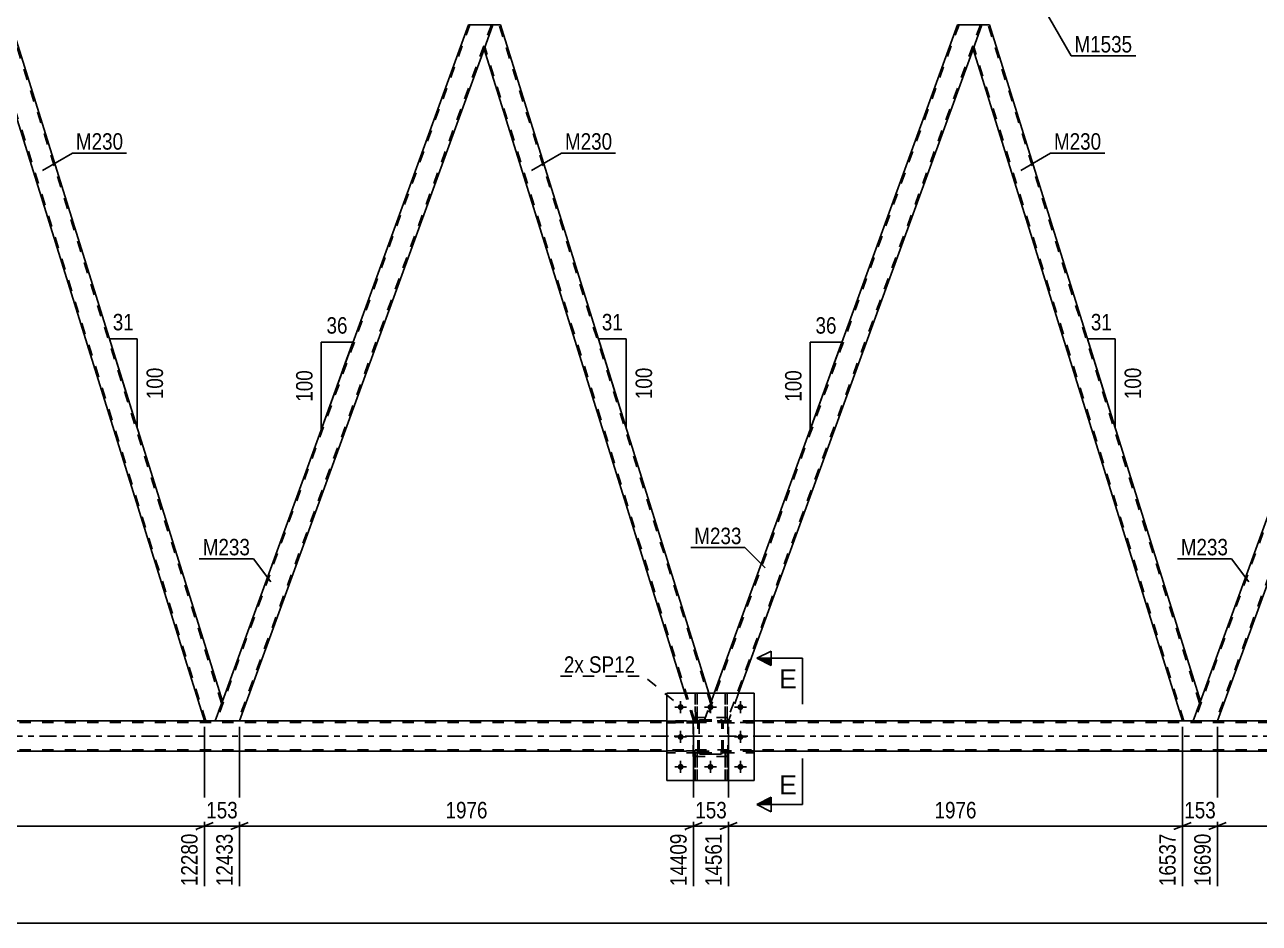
# Model space of a CAD drawing. Header units: millimetres. Extents: x 0 to 841, y 0 to 594.
# Drawn here: x 474.1 to 689, y 281.4 to 437.8 of the extents above; entities that cross this region are included whole.
import ezdxf

# ---------------------------------------------------------------- set-up
doc = ezdxf.new("R2010")
doc.units = ezdxf.units.MM
doc.linetypes.add('DXK_LINE_DOT2', pattern=[3.9198, 1.9599, -1.9599])
doc.linetypes.add('DXK_LINE_DOT3', pattern=[5.9187, 2.979, -0.9799, 0.9799, -0.9799])
doc.styles.add('Arial', font='ARIAL.TTF', dxfattribs={"height": 0.2})
doc.styles.add('Arial Narrow', font='ARIALN.TTF', dxfattribs={"height": 0.2})

# ---------------------------------------------------------------- blocks, each defined once
blk = doc.blocks.new('Part-247343161-27368 - 2635')
at = {"color": 2, "linetype": 'Continuous'}
for p, q in [((640.74, 437.81), (639.19, 433.56)), ((642.06, 437.81), (640.74, 437.81)), ((678.76, 320.06), (642.06, 437.81)), ((639.19, 433.56), (675.65, 316.59)), ((677.5, 316.59), (678.49, 319.31)), ((678.68, 319.84), (678.49, 319.31)), ((678.76, 320.06), (678.68, 319.84))]:
    blk.add_line(p, q, dxfattribs=at)
at = {"color": 7, "linetype": 'DXK_LINE_DOT2'}
for p, q in [((678.62, 319.68), (641.81, 437.81)), ((675.9, 316.59), (639.33, 433.93)), ((678.59, 319.6), (678.49, 319.31)), ((678.68, 319.84), (678.62, 319.68)), ((677.5, 316.59), (675.65, 316.59))]:
    blk.add_line(p, q, dxfattribs=at)
blk = doc.blocks.new('Bolt-247343161-27484 - 2635')
at = {"color": 1, "linetype": 'Continuous'}
for p, q in [((587.24, 319.01), (587.93, 319.01)), ((588.28, 320.05), (588.28, 319.36)), ((588.28, 317.97), (588.28, 318.66)), ((589.32, 319.01), (588.63, 319.01)), ((592.44, 319.01), (593.13, 319.01)), ((593.48, 320.05), (593.48, 319.36)), ((593.48, 317.97), (593.48, 318.66)), ((594.52, 319.01), (593.83, 319.01)), ((597.64, 319.01), (598.33, 319.01)), ((598.68, 320.05), (598.68, 319.36)), ((598.68, 317.97), (598.68, 318.66)), ((599.72, 319.01), (599.03, 319.01)), ((588.28, 314.85), (588.28, 314.16)), ((598.68, 314.85), (598.68, 314.16)), ((587.24, 313.81), (587.93, 313.81)), ((588.28, 312.77), (588.28, 313.46)), ((589.32, 313.81), (588.63, 313.81)), ((597.64, 313.81), (598.33, 313.81)), ((598.68, 312.77), (598.68, 313.46)), ((599.72, 313.81), (599.03, 313.81)), ((588.28, 309.65), (588.28, 308.96)), ((593.48, 309.65), (593.48, 308.96)), ((598.68, 309.65), (598.68, 308.96)), ((587.24, 308.61), (587.93, 308.61)), ((588.28, 307.57), (588.28, 308.26)), ((589.32, 308.61), (588.63, 308.61)), ((592.44, 308.61), (593.13, 308.61)), ((593.48, 307.57), (593.48, 308.26)), ((594.52, 308.61), (593.83, 308.61)), ((597.64, 308.61), (598.33, 308.61)), ((598.68, 307.57), (598.68, 308.26)), ((599.72, 308.61), (599.03, 308.61))]:
    blk.add_line(p, q, dxfattribs=at)
blk = doc.blocks.new('Part-247343161-27472 - 2635')
at = {"color": 7, "linetype": 'DXK_LINE_DOT2'}
for p, q in [((733.87, 316.35), (62.33, 316.35)), ((601.08, 316.59), (585.88, 316.59)), ((733.87, 311.55), (62.33, 311.55)), ((601.08, 311.31), (585.88, 311.31))]:
    blk.add_line(p, q, dxfattribs=at)
at = {"color": 2, "linetype": 'Continuous'}
for p, q in [((585.88, 316.59), (345.67, 316.59)), ((733.87, 316.59), (601.08, 316.59)), ((585.88, 311.31), (345.67, 311.31)), ((733.87, 311.31), (601.08, 311.31))]:
    blk.add_line(p, q, dxfattribs=at)
at = {"color": 7, "linetype": 'DXK_LINE_DOT3'}
blk.add_line((62.33, 313.95), (733.87, 313.95), dxfattribs=at)
blk = doc.blocks.new('Part-247343161-27359 - 2635')
at = {"color": 7, "linetype": 'DXK_LINE_DOT2'}
for p, q in [((551.6, 437.81), (507.48, 316.59)), ((555.35, 437.81), (511.23, 316.59)), ((555.61, 437.81), (554.06, 433.56)), ((508.49, 320.06), (507.23, 316.59)), ((511.49, 316.59), (507.23, 316.59))]:
    blk.add_line(p, q, dxfattribs=at)
at = {"color": 2, "linetype": 'Continuous'}
for p, q in [((551.35, 437.81), (508.49, 320.06)), ((551.35, 437.81), (555.61, 437.81)), ((554.06, 433.56), (511.49, 316.59))]:
    blk.add_line(p, q, dxfattribs=at)
blk = doc.blocks.new('Part-247343161-27360 - 2635')
at = {"color": 7, "linetype": 'DXK_LINE_DOT2'}
for p, q in [((636.74, 437.81), (592.62, 316.59)), ((640.48, 437.81), (596.36, 316.59)), ((640.74, 437.81), (639.19, 433.56)), ((594.12, 321.41), (592.36, 316.59)), ((598.37, 321.41), (596.62, 316.59)), ((596.62, 316.59), (592.36, 316.59))]:
    blk.add_line(p, q, dxfattribs=at)
at = {"color": 2, "linetype": 'Continuous'}
for p, q in [((636.48, 437.81), (594.12, 321.41)), ((636.48, 437.81), (640.74, 437.81)), ((639.19, 433.56), (598.37, 321.41))]:
    blk.add_line(p, q, dxfattribs=at)
blk = doc.blocks.new('Part-247343161-27418 - 2635')
at = {"color": 7, "linetype": 'DXK_LINE_DOT2'}
for p, q in [((596.48, 317.21), (590.48, 317.21)), ((590.48, 310.41), (590.48, 317.21)), ((596.48, 310.41), (596.48, 317.21)), ((596.48, 310.41), (590.48, 310.41))]:
    blk.add_line(p, q, dxfattribs=at)
blk = doc.blocks.new('Part-247343161-27361 - 2635')
at = {"color": 7, "linetype": 'DXK_LINE_DOT2'}
for p, q in [((721.87, 437.81), (677.75, 316.59)), ((725.62, 437.81), (681.5, 316.59)), ((678.76, 320.06), (677.5, 316.59)), ((681.75, 316.59), (677.5, 316.59))]:
    blk.add_line(p, q, dxfattribs=at)
at = {"color": 2, "linetype": 'Continuous'}
for p, q in [((721.62, 437.81), (678.76, 320.06)), ((725.87, 437.81), (681.75, 316.59)), ((721.62, 437.81), (725.87, 437.81))]:
    blk.add_line(p, q, dxfattribs=at)
blk = doc.blocks.new('Part-247343161-27422 - 2635')
at = {"color": 7, "linetype": 'DXK_LINE_DOT2'}
for p, q in [((596.03, 311.05), (596.03, 311.05)), ((596.03, 311.05), (596.03, 310.45)), ((596.03, 306.21), (596.03, 311.05)), ((596.35, 311.05), (596.03, 311.05)), ((596.03, 310.45), (596.03, 306.21)), ((596.03, 310.45), (596.35, 310.45)), ((596.35, 310.45), (596.35, 311.05)), ((596.35, 306.21), (596.35, 311.05)), ((596.35, 306.21), (596.35, 310.45)), ((596.03, 306.21), (596.35, 306.21))]:
    blk.add_line(p, q, dxfattribs=at)
blk = doc.blocks.new('Part-247343161-27366 - 2635')
at = {"color": 2, "linetype": 'Continuous'}
for p, q in [((470.47, 437.81), (468.92, 433.56)), ((471.79, 437.81), (470.47, 437.81)), ((508.49, 320.06), (471.79, 437.81)), ((468.92, 433.56), (505.38, 316.59)), ((508.22, 319.31), (507.23, 316.59)), ((508.49, 320.06), (508.22, 319.31))]:
    blk.add_line(p, q, dxfattribs=at)
at = {"color": 7, "linetype": 'DXK_LINE_DOT2'}
for p, q in [((508.36, 319.68), (471.54, 437.81)), ((505.63, 316.59), (469.06, 433.93)), ((508.47, 320), (508.22, 319.31)), ((507.23, 316.59), (505.38, 316.59))]:
    blk.add_line(p, q, dxfattribs=at)
blk = doc.blocks.new('Part-247343161-27367 - 2635')
at = {"color": 2, "linetype": 'Continuous'}
for p, q in [((555.61, 437.81), (554.06, 433.56)), ((556.92, 437.81), (555.61, 437.81)), ((593.2, 321.41), (556.92, 437.81)), ((589.01, 321.41), (554.06, 433.56))]:
    blk.add_line(p, q, dxfattribs=at)
at = {"color": 7, "linetype": 'DXK_LINE_DOT2'}
for p, q in [((593.49, 319.68), (556.67, 437.81)), ((590.77, 316.59), (554.19, 433.93)), ((590.52, 316.59), (589.01, 321.41)), ((593.63, 320.06), (593.2, 321.41)), ((592.36, 316.59), (593.63, 320.06)), ((590.52, 316.59), (592.36, 316.59))]:
    blk.add_line(p, q, dxfattribs=at)
blk = doc.blocks.new('Part-247343161-27417 - 2635')
at = {"color": 7, "linetype": 'DXK_LINE_DOT2'}
for p, q in [((591.28, 316.33), (591.32, 316.51)), ((591.32, 316.51), (591.28, 316.33)), ((591.28, 311.29), (591.28, 316.33)), ((591.28, 316.33), (591.28, 316.33)), ((591.28, 311.29), (591.28, 316.33)), ((591.52, 316.33), (591.54, 316.42)), ((591.54, 316.42), (591.52, 316.33)), ((591.52, 311.29), (591.52, 316.33)), ((591.52, 316.33), (591.52, 316.33)), ((591.52, 316.33), (591.52, 311.29)), ((591.54, 316.42), (591.59, 316.5)), ((591.59, 316.5), (591.54, 316.42)), ((591.58, 316.77), (591.76, 316.81)), ((591.76, 316.81), (591.58, 316.77)), ((591.59, 316.5), (591.67, 316.55)), ((591.67, 316.55), (591.59, 316.5)), ((591.67, 316.55), (591.76, 316.57)), ((591.76, 316.57), (591.67, 316.55)), ((591.76, 316.81), (595.2, 316.81)), ((591.76, 316.81), (591.76, 316.81)), ((591.76, 316.81), (595.2, 316.81)), ((591.76, 316.57), (595.2, 316.57)), ((591.76, 316.57), (591.76, 316.57)), ((591.76, 316.57), (595.2, 316.57)), ((595.2, 316.81), (595.2, 316.81)), ((595.2, 316.81), (595.38, 316.77)), ((595.38, 316.77), (595.2, 316.81)), ((595.2, 316.57), (595.2, 316.57)), ((595.2, 316.57), (595.29, 316.55)), ((595.29, 316.55), (595.37, 316.5)), ((595.37, 316.5), (595.42, 316.42)), ((595.42, 316.42), (595.37, 316.5)), ((595.42, 316.42), (595.44, 316.33)), ((595.44, 316.33), (595.42, 316.42)), ((595.44, 311.29), (595.44, 316.33)), ((595.44, 316.33), (595.44, 316.33)), ((595.44, 311.29), (595.44, 316.33)), ((595.64, 316.51), (595.68, 316.33)), ((595.68, 316.33), (595.64, 316.51)), ((595.68, 311.29), (595.68, 316.33)), ((595.68, 316.33), (595.68, 316.33)), ((595.68, 311.29), (595.68, 316.33)), ((591.28, 311.29), (591.28, 311.29)), ((591.32, 311.11), (591.28, 311.29)), ((591.28, 311.29), (591.32, 311.11)), ((591.52, 311.29), (591.52, 311.29)), ((591.54, 311.2), (591.52, 311.29)), ((591.52, 311.29), (591.54, 311.2)), ((591.59, 311.12), (591.54, 311.2)), ((591.54, 311.2), (591.59, 311.12)), ((591.76, 310.81), (591.58, 310.85)), ((591.58, 310.85), (591.76, 310.81)), ((591.67, 311.07), (591.59, 311.12)), ((591.76, 311.05), (591.67, 311.07)), ((591.76, 311.05), (595.2, 311.05)), ((591.76, 311.05), (591.76, 311.05)), ((591.76, 311.05), (595.2, 311.05)), ((591.76, 310.81), (595.2, 310.81)), ((591.76, 310.81), (591.76, 310.81)), ((595.2, 310.81), (591.76, 310.81)), ((595.29, 311.07), (595.2, 311.05)), ((595.2, 311.05), (595.29, 311.07)), ((595.2, 311.05), (595.2, 311.05)), ((595.38, 310.85), (595.2, 310.81)), ((595.2, 310.81), (595.38, 310.85)), ((595.2, 310.81), (595.2, 310.81)), ((595.37, 311.12), (595.29, 311.07)), ((595.29, 311.07), (595.37, 311.12)), ((595.42, 311.2), (595.37, 311.12)), ((595.37, 311.12), (595.42, 311.2)), ((595.44, 311.29), (595.42, 311.2)), ((595.42, 311.2), (595.44, 311.29)), ((595.44, 311.29), (595.44, 311.29)), ((595.68, 311.29), (595.64, 311.11)), ((595.64, 311.11), (595.68, 311.29)), ((595.68, 311.29), (595.68, 311.29))]:
    blk.add_line(p, q, dxfattribs=at)
at = {"color": 7, "linetype": 'DXK_LINE_DOT3'}
blk.add_line((593.48, 313.81), (593.48, 313.81), dxfattribs=at)
at = {"color": 7, "linetype": 'DXK_LINE_DOT2'}
for centre, start, end in [((591.76, 316.33), 112.5, 157.5), ((591.76, 316.33), 112.5, 157.5), ((595.2, 316.33), 22.5, 67.5), ((595.2, 316.33), 22.5, 67.5), ((591.76, 311.29), 202.5, 247.5), ((591.76, 311.29), 202.5, 247.5), ((595.2, 311.29), 292.5, 337.5), ((595.2, 311.29), 292.5, 337.5)]:
    blk.add_arc(centre, 0.48, start, end, dxfattribs=at)
blk = doc.blocks.new('Part-247343161-27419 - 2635')
at = {"color": 7, "linetype": 'DXK_LINE_DOT2'}
for p, q in [((596.48, 317.21), (590.48, 317.21)), ((590.48, 310.41), (590.48, 317.21)), ((596.48, 310.41), (596.48, 317.21)), ((596.48, 310.41), (590.48, 310.41))]:
    blk.add_line(p, q, dxfattribs=at)
blk = doc.blocks.new('Part-247343161-27420 - 2635')
at = {"color": 7, "linetype": 'DXK_LINE_DOT2'}
for p, q in [((591.28, 316.33), (591.32, 316.51)), ((591.32, 316.51), (591.28, 316.33)), ((591.28, 311.29), (591.28, 316.33)), ((591.28, 316.33), (591.28, 316.33)), ((591.28, 311.29), (591.28, 316.33)), ((591.52, 316.33), (591.54, 316.42)), ((591.54, 316.42), (591.52, 316.33)), ((591.52, 311.29), (591.52, 316.33)), ((591.52, 316.33), (591.52, 316.33)), ((591.52, 316.33), (591.52, 311.29)), ((591.54, 316.42), (591.59, 316.5)), ((591.59, 316.5), (591.54, 316.42)), ((591.58, 316.77), (591.76, 316.81)), ((591.76, 316.81), (591.58, 316.77)), ((591.59, 316.5), (591.67, 316.55)), ((591.67, 316.55), (591.59, 316.5)), ((591.67, 316.55), (591.76, 316.57)), ((591.76, 316.57), (591.67, 316.55)), ((591.76, 316.81), (595.2, 316.81)), ((591.76, 316.81), (591.76, 316.81)), ((591.76, 316.81), (595.2, 316.81)), ((591.76, 316.57), (595.2, 316.57)), ((591.76, 316.57), (591.76, 316.57)), ((591.76, 316.57), (595.2, 316.57)), ((595.2, 316.81), (595.2, 316.81)), ((595.2, 316.81), (595.38, 316.77)), ((595.38, 316.77), (595.2, 316.81)), ((595.2, 316.57), (595.2, 316.57)), ((595.2, 316.57), (595.29, 316.55)), ((595.29, 316.55), (595.37, 316.5)), ((595.37, 316.5), (595.42, 316.42)), ((595.42, 316.42), (595.37, 316.5)), ((595.42, 316.42), (595.44, 316.33)), ((595.44, 316.33), (595.42, 316.42)), ((595.44, 311.29), (595.44, 316.33)), ((595.44, 316.33), (595.44, 316.33)), ((595.44, 311.29), (595.44, 316.33)), ((595.64, 316.51), (595.68, 316.33)), ((595.68, 316.33), (595.64, 316.51)), ((595.68, 311.29), (595.68, 316.33)), ((595.68, 316.33), (595.68, 316.33)), ((595.68, 311.29), (595.68, 316.33)), ((591.28, 311.29), (591.28, 311.29)), ((591.32, 311.11), (591.28, 311.29)), ((591.28, 311.29), (591.32, 311.11)), ((591.52, 311.29), (591.52, 311.29)), ((591.54, 311.2), (591.52, 311.29)), ((591.52, 311.29), (591.54, 311.2)), ((591.59, 311.12), (591.54, 311.2)), ((591.54, 311.2), (591.59, 311.12)), ((591.76, 310.81), (591.58, 310.85)), ((591.58, 310.85), (591.76, 310.81)), ((591.67, 311.07), (591.59, 311.12)), ((591.76, 311.05), (591.67, 311.07)), ((591.76, 311.05), (595.2, 311.05)), ((591.76, 311.05), (591.76, 311.05)), ((591.76, 311.05), (595.2, 311.05)), ((591.76, 310.81), (595.2, 310.81)), ((591.76, 310.81), (591.76, 310.81)), ((595.2, 310.81), (591.76, 310.81)), ((595.29, 311.07), (595.2, 311.05)), ((595.2, 311.05), (595.29, 311.07)), ((595.2, 311.05), (595.2, 311.05)), ((595.38, 310.85), (595.2, 310.81)), ((595.2, 310.81), (595.38, 310.85)), ((595.2, 310.81), (595.2, 310.81)), ((595.37, 311.12), (595.29, 311.07)), ((595.29, 311.07), (595.37, 311.12)), ((595.42, 311.2), (595.37, 311.12)), ((595.37, 311.12), (595.42, 311.2)), ((595.44, 311.29), (595.42, 311.2)), ((595.42, 311.2), (595.44, 311.29)), ((595.44, 311.29), (595.44, 311.29)), ((595.68, 311.29), (595.64, 311.11)), ((595.64, 311.11), (595.68, 311.29)), ((595.68, 311.29), (595.68, 311.29))]:
    blk.add_line(p, q, dxfattribs=at)
at = {"color": 7, "linetype": 'DXK_LINE_DOT3'}
blk.add_line((593.48, 313.81), (593.48, 313.81), dxfattribs=at)
at = {"color": 7, "linetype": 'DXK_LINE_DOT2'}
for centre, start, end in [((591.76, 316.33), 112.5, 157.5), ((591.76, 316.33), 112.5, 157.5), ((595.2, 316.33), 22.5, 67.5), ((595.2, 316.33), 22.5, 67.5), ((591.76, 311.29), 202.5, 247.5), ((591.76, 311.29), 202.5, 247.5), ((595.2, 311.29), 292.5, 337.5), ((595.2, 311.29), 292.5, 337.5)]:
    blk.add_arc(centre, 0.48, start, end, dxfattribs=at)
blk = doc.blocks.new('Part-247343161-27421 - 2635')
at = {"color": 7, "linetype": 'DXK_LINE_DOT2'}
for p, q in [((590.83, 311.05), (590.83, 311.05)), ((590.83, 311.05), (590.83, 310.45)), ((590.83, 306.21), (590.83, 311.05)), ((591.15, 311.05), (590.83, 311.05)), ((590.83, 310.45), (590.83, 306.21)), ((590.83, 310.45), (591.15, 310.45)), ((591.15, 310.45), (591.15, 311.05)), ((591.15, 306.21), (591.15, 311.05)), ((591.15, 306.21), (591.15, 310.45)), ((590.83, 306.21), (591.15, 306.21))]:
    blk.add_line(p, q, dxfattribs=at)
blk = doc.blocks.new('Part-247343161-27423 - 2635')
at = {"color": 7, "linetype": 'DXK_LINE_DOT2'}
for p, q in [((591.15, 321.41), (590.83, 321.41)), ((590.83, 321.41), (590.84, 317.17)), ((590.83, 321.41), (590.84, 316.57)), ((591.16, 317.17), (591.15, 321.41)), ((591.15, 321.41), (591.16, 316.57)), ((591.16, 317.17), (590.84, 317.17)), ((590.84, 317.17), (590.84, 316.57)), ((591.16, 316.57), (590.84, 316.57)), ((591.16, 316.57), (591.16, 317.17)), ((591.16, 316.57), (591.16, 316.57))]:
    blk.add_line(p, q, dxfattribs=at)
blk = doc.blocks.new('Part-247343161-27424 - 2635')
at = {"color": 7, "linetype": 'DXK_LINE_DOT2'}
for p, q in [((596.35, 321.41), (596.03, 321.41)), ((596.03, 321.41), (596.03, 317.17)), ((596.03, 321.41), (596.03, 316.57)), ((596.35, 317.17), (596.35, 321.41)), ((596.35, 321.41), (596.35, 316.57)), ((596.35, 317.17), (596.03, 317.17)), ((596.03, 317.17), (596.03, 316.57)), ((596.35, 316.57), (596.03, 316.57)), ((596.35, 316.57), (596.35, 317.17)), ((596.35, 316.57), (596.35, 316.57))]:
    blk.add_line(p, q, dxfattribs=at)
blk = doc.blocks.new('Part-247343161-27425 - 2635')
at = {"color": 7, "linetype": 'DXK_LINE_DOT2'}
for p, q in [((585.88, 311.05), (585.88, 311.37)), ((585.88, 311.37), (591.28, 311.37)), ((591.28, 311.05), (585.88, 311.05)), ((590.68, 311.05), (590.68, 311.37)), ((590.68, 311.37), (591.28, 311.37)), ((590.68, 311.05), (591.28, 311.05)), ((591.28, 311.05), (591.28, 311.37)), ((591.28, 311.37), (591.28, 311.05))]:
    blk.add_line(p, q, dxfattribs=at)
blk = doc.blocks.new('Part-247343161-27426 - 2635')
at = {"color": 7, "linetype": 'DXK_LINE_DOT2'}
for p, q in [((585.88, 316.25), (585.88, 316.57)), ((585.88, 316.57), (591.28, 316.57)), ((591.28, 316.25), (585.88, 316.25)), ((590.68, 316.25), (590.68, 316.57)), ((590.68, 316.57), (591.28, 316.57)), ((590.68, 316.25), (591.28, 316.25)), ((591.28, 316.25), (591.28, 316.57)), ((591.28, 316.57), (591.28, 316.25))]:
    blk.add_line(p, q, dxfattribs=at)
blk = doc.blocks.new('Part-247343161-27427 - 2635')
at = {"color": 7, "linetype": 'DXK_LINE_DOT2'}
for p, q in [((601.08, 311.37), (595.68, 311.37)), ((595.68, 311.37), (595.68, 311.05)), ((595.68, 311.05), (595.68, 311.37)), ((595.68, 311.05), (601.08, 311.05)), ((596.28, 311.05), (596.28, 311.37)), ((601.08, 311.37), (601.08, 311.05))]:
    blk.add_line(p, q, dxfattribs=at)
blk = doc.blocks.new('Part-247343161-27428 - 2635')
at = {"color": 7, "linetype": 'DXK_LINE_DOT2'}
for p, q in [((601.08, 316.57), (595.68, 316.57)), ((595.68, 316.57), (595.68, 316.25)), ((595.68, 316.25), (595.68, 316.57)), ((595.68, 316.25), (601.08, 316.25)), ((596.28, 316.25), (596.28, 316.57)), ((601.08, 316.57), (601.08, 316.25))]:
    blk.add_line(p, q, dxfattribs=at)
blk = doc.blocks.new('Part-247343161-27429 - 2635')
at = {"color": 7, "linetype": 'DXK_LINE_DOT2'}
for p, q in [((591.15, 311.05), (590.83, 311.05)), ((590.83, 310.45), (590.83, 311.05)), ((590.83, 306.21), (590.83, 311.05)), ((591.15, 310.45), (590.83, 310.45)), ((590.83, 306.21), (590.83, 310.45)), ((591.15, 311.05), (591.15, 311.05)), ((591.15, 311.05), (591.15, 310.45)), ((591.15, 306.21), (591.15, 311.05)), ((591.15, 310.45), (591.15, 306.21)), ((591.15, 306.21), (590.83, 306.21))]:
    blk.add_line(p, q, dxfattribs=at)
blk = doc.blocks.new('Part-247343161-27430 - 2635')
at = {"color": 7, "linetype": 'DXK_LINE_DOT2'}
for p, q in [((596.35, 311.05), (596.03, 311.05)), ((596.03, 310.45), (596.03, 311.05)), ((596.03, 306.21), (596.03, 311.05)), ((596.35, 310.45), (596.03, 310.45)), ((596.03, 306.21), (596.03, 310.45)), ((596.35, 311.05), (596.35, 311.05)), ((596.35, 311.05), (596.35, 310.45)), ((596.35, 306.21), (596.35, 311.05)), ((596.35, 310.45), (596.35, 306.21)), ((596.35, 306.21), (596.03, 306.21))]:
    blk.add_line(p, q, dxfattribs=at)
blk = doc.blocks.new('Part-247343161-27431 - 2635')
at = {"color": 2, "linetype": 'Continuous'}
blk.add_line((590.83, 321.41), (591.15, 321.41), dxfattribs=at)
at = {"color": 7, "linetype": 'DXK_LINE_DOT2'}
for p, q in [((590.84, 317.17), (590.83, 321.41)), ((590.83, 321.41), (590.84, 316.57)), ((591.15, 321.41), (591.16, 317.17)), ((591.15, 321.41), (591.16, 316.57)), ((590.84, 316.57), (590.84, 317.17)), ((590.84, 317.17), (591.16, 317.17)), ((590.84, 316.57), (590.84, 316.57)), ((590.84, 316.57), (591.16, 316.57)), ((591.16, 317.17), (591.16, 316.57))]:
    blk.add_line(p, q, dxfattribs=at)
blk = doc.blocks.new('Part-247343161-27432 - 2635')
at = {"color": 2, "linetype": 'Continuous'}
blk.add_line((596.03, 321.41), (596.35, 321.41), dxfattribs=at)
at = {"color": 7, "linetype": 'DXK_LINE_DOT2'}
for p, q in [((596.03, 317.17), (596.03, 321.41)), ((596.03, 321.41), (596.03, 316.57)), ((596.35, 321.41), (596.35, 317.17)), ((596.35, 321.41), (596.35, 316.57)), ((596.03, 316.57), (596.03, 317.17)), ((596.03, 317.17), (596.35, 317.17)), ((596.03, 316.57), (596.03, 316.57)), ((596.03, 316.57), (596.35, 316.57)), ((596.35, 317.17), (596.35, 316.57))]:
    blk.add_line(p, q, dxfattribs=at)
blk = doc.blocks.new('Part-247343161-27433 - 2635')
at = {"color": 7, "linetype": 'DXK_LINE_DOT2'}
for p, q in [((591.28, 311.37), (585.88, 311.37)), ((585.88, 311.37), (585.88, 311.05)), ((591.28, 311.05), (585.88, 311.05)), ((590.68, 311.05), (590.68, 311.37)), ((591.28, 311.37), (591.28, 311.05)), ((591.28, 311.05), (591.28, 311.37))]:
    blk.add_line(p, q, dxfattribs=at)
blk = doc.blocks.new('Part-247343161-27434 - 2635')
at = {"color": 7, "linetype": 'DXK_LINE_DOT2'}
for p, q in [((591.28, 316.57), (585.88, 316.57)), ((585.88, 316.57), (585.88, 316.25)), ((591.28, 316.25), (585.88, 316.25)), ((590.68, 316.25), (590.68, 316.57)), ((591.28, 316.57), (591.28, 316.25)), ((591.28, 316.25), (591.28, 316.57))]:
    blk.add_line(p, q, dxfattribs=at)
blk = doc.blocks.new('Part-247343161-27435 - 2635')
at = {"color": 7, "linetype": 'DXK_LINE_DOT2'}
for p, q in [((595.68, 311.05), (595.68, 311.37)), ((596.28, 311.37), (595.68, 311.37)), ((595.68, 311.37), (595.68, 311.05)), ((601.08, 311.37), (595.68, 311.37)), ((596.28, 311.05), (595.68, 311.05)), ((595.68, 311.05), (601.08, 311.05)), ((596.28, 311.05), (596.28, 311.37)), ((601.08, 311.05), (601.08, 311.37))]:
    blk.add_line(p, q, dxfattribs=at)
blk = doc.blocks.new('Part-247343161-27436 - 2635')
at = {"color": 7, "linetype": 'DXK_LINE_DOT2'}
for p, q in [((595.68, 316.25), (595.68, 316.57)), ((601.08, 316.57), (595.68, 316.57)), ((595.68, 316.57), (595.68, 316.25)), ((596.28, 316.25), (595.68, 316.25)), ((595.68, 316.25), (601.08, 316.25)), ((596.28, 316.25), (596.28, 316.57)), ((601.08, 316.57), (601.08, 316.25))]:
    blk.add_line(p, q, dxfattribs=at)
blk = doc.blocks.new('Part-247343161-27437 - 2635')
at = {"color": 2, "linetype": 'Continuous'}
for p, q in [((601.08, 321.41), (585.88, 321.41)), ((585.88, 321.41), (585.88, 306.21)), ((601.08, 321.41), (601.08, 306.21)), ((601.08, 306.21), (585.88, 306.21))]:
    blk.add_line(p, q, dxfattribs=at)
blk = doc.blocks.new('Part-247343161-27438 - 2635')
at = {"color": 7, "linetype": 'DXK_LINE_DOT2'}
for p, q in [((585.88, 321.41), (601.08, 321.41)), ((585.88, 321.41), (585.88, 306.21)), ((601.08, 321.41), (601.08, 306.21)), ((585.88, 306.21), (601.08, 306.21))]:
    blk.add_line(p, q, dxfattribs=at)
blk = doc.blocks.new('Bolt-247343161-27483 - 2635')
at = {"linetype": 'Continuous'}
for points in [[(588.8, 319.01, -1), (587.76, 319.01, -1)], [(594, 319.01, -1), (592.96, 319.01, -1)], [(599.2, 319.01, -1), (598.16, 319.01, -1)], [(588.8, 313.81, -1), (587.76, 313.81, -1)], [(599.2, 313.81, -1), (598.16, 313.81, -1)], [(588.8, 308.61, -1), (587.76, 308.61, -1)], [(594, 308.61, -1), (592.96, 308.61, -1)], [(599.2, 308.61, -1), (598.16, 308.61, -1)]]:
    blk.add_hatch(color=1, dxfattribs=at).paths.add_polyline_path(points)
at = {"color": 1, "linetype": 'Continuous'}
for p, q in [((589.32, 319.01), (587.24, 319.01)), ((588.28, 320.05), (588.28, 317.97)), ((594.52, 319.01), (592.44, 319.01)), ((593.48, 320.05), (593.48, 317.97)), ((599.72, 319.01), (597.64, 319.01)), ((598.68, 320.05), (598.68, 317.97)), ((588.28, 314.85), (588.28, 312.77)), ((598.68, 314.85), (598.68, 312.77)), ((589.32, 313.81), (587.24, 313.81)), ((599.72, 313.81), (597.64, 313.81)), ((588.28, 309.65), (588.28, 307.57)), ((593.48, 309.65), (593.48, 307.57)), ((598.68, 309.65), (598.68, 307.57)), ((589.32, 308.61), (587.24, 308.61)), ((594.52, 308.61), (592.44, 308.61)), ((599.72, 308.61), (597.64, 308.61))]:
    blk.add_line(p, q, dxfattribs=at)
blk = doc.blocks.new('StraightDimension-247343161-45277 - 2635')
at = {"color": 7, "linetype": 'Continuous'}
for p, q in [((426.35, 315.59), (426.35, 287.85)), ((505.38, 315.59), (505.38, 287.85)), ((427.85, 298.89), (424.85, 297.69)), ((503.88, 297.69), (506.88, 298.89)), ((426.35, 298.29), (505.38, 298.29))]:
    blk.add_line(p, q, dxfattribs=at)
at = {"color": 0}
blk.add_wipeout([(470.12, 299.04), (470.12, 303.24), (461.61, 303.24), (461.61, 299.04)], dxfattribs=at)
at = {"color": 0, "linetype": 'Continuous'}
blk.add_wipeout([(504.78, 297.59), (500.58, 297.59), (500.58, 287.25), (504.78, 287.25)], dxfattribs=at)
at = {"color": 3, "style": 'Arial Narrow'}
blk.add_text('1976', height=2.863, dxfattribs=at).set_placement((462.21, 299.64))
at = {"color": 3, "linetype": 'Continuous', "style": 'Arial Narrow'}
blk.add_text('12280', height=2.863, rotation=90.0002, dxfattribs=at).set_placement((504.18, 287.85))
blk = doc.blocks.new('StraightDimension-247343161-46720 - 2635')
at = {"color": 7, "linetype": 'Continuous'}
blk.add_line((53.07, 281.37), (780.81, 281.37), dxfattribs=at)
blk = doc.blocks.new('StraightDimension-247343161-45275 - 2635')
at = {"color": 7, "linetype": 'Continuous'}
for p, q in [((511.49, 315.59), (511.49, 287.85)), ((590.52, 315.59), (590.52, 287.85)), ((512.99, 298.89), (509.99, 297.69)), ((589.02, 297.69), (592.02, 298.89)), ((511.49, 298.29), (590.52, 298.29))]:
    blk.add_line(p, q, dxfattribs=at)
at = {"color": 0}
blk.add_wipeout([(555.26, 299.04), (555.26, 303.24), (546.75, 303.24), (546.75, 299.04)], dxfattribs=at)
at = {"color": 0, "linetype": 'Continuous'}
blk.add_wipeout([(589.92, 297.59), (585.72, 297.59), (585.72, 287.25), (589.92, 287.25)], dxfattribs=at)
at = {"color": 3, "style": 'Arial Narrow'}
blk.add_text('1976', height=2.863, dxfattribs=at).set_placement((547.35, 299.64))
at = {"color": 3, "linetype": 'Continuous', "style": 'Arial Narrow'}
blk.add_text('14409', height=2.863, rotation=90.0002, dxfattribs=at).set_placement((589.32, 287.85))
blk = doc.blocks.new('AngleDimension-247343161-46872 - 2635')
at = {"color": 7, "linetype": 'Continuous'}
for p, q in [((525.69, 382.52), (531.23, 382.52)), ((525.69, 367.3), (531.23, 382.52)), ((525.69, 367.3), (525.69, 382.52)), ((529.43, 377.59), (531.23, 382.52))]:
    blk.add_line(p, q, dxfattribs=at)
at = {"color": 0}
for points in [[(530.89, 383.42), (530.89, 387.62), (526.03, 387.62), (526.03, 383.42)], [(524.79, 378.25), (520.59, 378.25), (520.59, 371.57), (524.79, 371.57)]]:
    blk.add_wipeout(points, dxfattribs=at)
at = {"color": 3, "style": 'Arial Narrow'}
blk.add_text('36', height=2.863, dxfattribs=at).set_placement((526.63, 384.02))
blk.add_text('100', height=2.863, rotation=90.0002, dxfattribs=at).set_placement((524.19, 372.17))
blk = doc.blocks.new('AngleDimension-247343161-46870 - 2635')
at = {"color": 7, "linetype": 'Continuous'}
for p, q in [((577.08, 373.15), (573.98, 383.1)), ((578.8, 383.1), (573.98, 383.1)), ((578.8, 367.63), (573.98, 383.1)), ((578.8, 367.63), (578.8, 383.1))]:
    blk.add_line(p, q, dxfattribs=at)
at = {"color": 0}
for points in [[(578.81, 384), (578.81, 388.2), (573.96, 388.2), (573.96, 384)], [(583.9, 378.71), (579.7, 378.71), (579.7, 372.02), (583.9, 372.02)]]:
    blk.add_wipeout(points, dxfattribs=at)
at = {"color": 3, "style": 'Arial Narrow'}
blk.add_text('31', height=2.863, dxfattribs=at).set_placement((574.56, 384.6))
blk.add_text('100', height=2.863, rotation=90.0002, dxfattribs=at).set_placement((583.3, 372.62))
blk = doc.blocks.new('StraightDimension-247343161-45271 - 2635')
at = {"color": 7, "linetype": 'Continuous'}
for p, q in [((681.75, 315.59), (681.75, 287.85)), ((742.49, 310.31), (742.49, 287.85)), ((683.25, 298.89), (680.25, 297.69)), ((740.99, 297.69), (743.99, 298.89)), ((681.75, 298.29), (742.49, 298.29))]:
    blk.add_line(p, q, dxfattribs=at)
at = {"color": 0}
blk.add_wipeout([(716.38, 299.04), (716.38, 303.24), (707.87, 303.24), (707.87, 299.04)], dxfattribs=at)
at = {"color": 0, "linetype": 'Continuous'}
blk.add_wipeout([(741.89, 297.59), (737.69, 297.59), (737.69, 287.25), (741.89, 287.25)], dxfattribs=at)
at = {"color": 3, "style": 'Arial Narrow'}
blk.add_text('1637', height=2.863, dxfattribs=at).set_placement((708.47, 299.64))
at = {"color": 3, "linetype": 'Continuous', "style": 'Arial Narrow'}
blk.add_text('18326', height=2.863, rotation=90.0002, dxfattribs=at).set_placement((741.29, 287.85))
blk = doc.blocks.new('StraightDimension-247343161-45272 - 2635')
at = {"color": 7, "linetype": 'Continuous'}
for p, q in [((675.65, 315.59), (675.65, 287.85)), ((681.75, 315.59), (681.75, 287.85)), ((674.15, 297.69), (677.15, 298.89)), ((683.25, 298.89), (680.25, 297.69)), ((675.65, 298.29), (681.75, 298.29))]:
    blk.add_line(p, q, dxfattribs=at)
at = {"color": 0}
blk.add_wipeout([(682.04, 299.04), (682.04, 303.24), (675.36, 303.24), (675.36, 299.04)], dxfattribs=at)
at = {"color": 0, "linetype": 'Continuous'}
blk.add_wipeout([(681.15, 297.59), (676.95, 297.59), (676.95, 287.25), (681.15, 287.25)], dxfattribs=at)
at = {"color": 3, "style": 'Arial Narrow'}
blk.add_text('153', height=2.863, dxfattribs=at).set_placement((675.96, 299.64))
at = {"color": 3, "linetype": 'Continuous', "style": 'Arial Narrow'}
blk.add_text('16690', height=2.863, rotation=90.0002, dxfattribs=at).set_placement((680.55, 287.85))
blk = doc.blocks.new('StraightDimension-247343161-45273 - 2635')
at = {"color": 7, "linetype": 'Continuous'}
for p, q in [((596.62, 315.59), (596.62, 287.85)), ((675.65, 315.59), (675.65, 287.85)), ((598.12, 298.89), (595.12, 297.69)), ((674.15, 297.69), (677.15, 298.89)), ((596.62, 298.29), (675.65, 298.29))]:
    blk.add_line(p, q, dxfattribs=at)
at = {"color": 0}
blk.add_wipeout([(640.39, 299.04), (640.39, 303.24), (631.88, 303.24), (631.88, 299.04)], dxfattribs=at)
at = {"color": 0, "linetype": 'Continuous'}
blk.add_wipeout([(675.05, 297.59), (670.85, 297.59), (670.85, 287.25), (675.05, 287.25)], dxfattribs=at)
at = {"color": 3, "style": 'Arial Narrow'}
blk.add_text('1976', height=2.863, dxfattribs=at).set_placement((632.48, 299.64))
at = {"color": 3, "linetype": 'Continuous', "style": 'Arial Narrow'}
blk.add_text('16537', height=2.863, rotation=90.0002, dxfattribs=at).set_placement((674.45, 287.85))
blk = doc.blocks.new('StraightDimension-247343161-45274 - 2635')
at = {"color": 7, "linetype": 'Continuous'}
for p, q in [((590.52, 315.59), (590.52, 287.85)), ((596.62, 315.59), (596.62, 287.85)), ((589.02, 297.69), (592.02, 298.89)), ((598.12, 298.89), (595.12, 297.69)), ((590.52, 298.29), (596.62, 298.29))]:
    blk.add_line(p, q, dxfattribs=at)
at = {"color": 0}
blk.add_wipeout([(596.91, 299.04), (596.91, 303.24), (590.23, 303.24), (590.23, 299.04)], dxfattribs=at)
at = {"color": 0, "linetype": 'Continuous'}
blk.add_wipeout([(596.02, 297.59), (591.82, 297.59), (591.82, 287.25), (596.02, 287.25)], dxfattribs=at)
at = {"color": 3, "style": 'Arial Narrow'}
blk.add_text('153', height=2.863, dxfattribs=at).set_placement((590.83, 299.64))
at = {"color": 3, "linetype": 'Continuous', "style": 'Arial Narrow'}
blk.add_text('14561', height=2.863, rotation=90.0002, dxfattribs=at).set_placement((595.42, 287.85))
blk = doc.blocks.new('StraightDimension-247343161-45276 - 2635')
at = {"color": 7, "linetype": 'Continuous'}
for p, q in [((505.38, 315.59), (505.38, 287.85)), ((511.49, 315.59), (511.49, 287.85)), ((503.88, 297.69), (506.88, 298.89)), ((512.99, 298.89), (509.99, 297.69)), ((505.38, 298.29), (511.49, 298.29))]:
    blk.add_line(p, q, dxfattribs=at)
at = {"color": 0}
blk.add_wipeout([(511.78, 299.04), (511.78, 303.24), (505.09, 303.24), (505.09, 299.04)], dxfattribs=at)
at = {"color": 0, "linetype": 'Continuous'}
blk.add_wipeout([(510.89, 297.59), (506.69, 297.59), (506.69, 287.25), (510.89, 287.25)], dxfattribs=at)
at = {"color": 3, "style": 'Arial Narrow'}
blk.add_text('153', height=2.863, dxfattribs=at).set_placement((505.69, 299.64))
at = {"color": 3, "linetype": 'Continuous', "style": 'Arial Narrow'}
blk.add_text('12433', height=2.863, rotation=90.0002, dxfattribs=at).set_placement((510.29, 287.85))
blk = doc.blocks.new('AngleDimension-247343161-46842 - 2635')
at = {"color": 7, "linetype": 'Continuous'}
for p, q in [((491.94, 373.15), (488.84, 383.1)), ((493.66, 383.1), (488.84, 383.1)), ((493.66, 367.63), (488.84, 383.1)), ((493.66, 367.63), (493.66, 383.1))]:
    blk.add_line(p, q, dxfattribs=at)
at = {"color": 0}
for points in [[(493.68, 384), (493.68, 388.2), (488.82, 388.2), (488.82, 384)], [(498.76, 378.71), (494.56, 378.71), (494.56, 372.02), (498.76, 372.02)]]:
    blk.add_wipeout(points, dxfattribs=at)
at = {"color": 3, "style": 'Arial Narrow'}
blk.add_text('31', height=2.863, dxfattribs=at).set_placement((489.42, 384.6))
blk.add_text('100', height=2.863, rotation=90.0002, dxfattribs=at).set_placement((498.16, 372.62))
blk = doc.blocks.new('AngleDimension-247343161-46898 - 2635')
at = {"color": 7, "linetype": 'Continuous'}
for p, q in [((662.21, 373.15), (659.11, 383.1)), ((663.93, 383.1), (659.11, 383.1)), ((663.93, 367.63), (659.11, 383.1)), ((663.93, 367.63), (663.93, 383.1))]:
    blk.add_line(p, q, dxfattribs=at)
at = {"color": 0}
for points in [[(663.95, 384), (663.95, 388.2), (659.09, 388.2), (659.09, 384)], [(669.03, 378.71), (664.83, 378.71), (664.83, 372.02), (669.03, 372.02)]]:
    blk.add_wipeout(points, dxfattribs=at)
at = {"color": 3, "style": 'Arial Narrow'}
blk.add_text('31', height=2.863, dxfattribs=at).set_placement((659.69, 384.6))
blk.add_text('100', height=2.863, rotation=90.0002, dxfattribs=at).set_placement((668.43, 372.62))
blk = doc.blocks.new('AngleDimension-247343161-46900 - 2635')
at = {"color": 7, "linetype": 'Continuous'}
for p, q in [((610.82, 382.52), (616.36, 382.52)), ((610.82, 367.3), (616.36, 382.52)), ((610.82, 367.3), (610.82, 382.52)), ((614.57, 377.59), (616.36, 382.52))]:
    blk.add_line(p, q, dxfattribs=at)
at = {"color": 0}
for points in [[(616.02, 383.42), (616.02, 387.62), (611.16, 387.62), (611.16, 383.42)], [(609.92, 378.25), (605.72, 378.25), (605.72, 371.57), (609.92, 371.57)]]:
    blk.add_wipeout(points, dxfattribs=at)
at = {"color": 3, "style": 'Arial Narrow'}
blk.add_text('36', height=2.863, dxfattribs=at).set_placement((611.76, 384.02))
blk.add_text('100', height=2.863, rotation=90.0002, dxfattribs=at).set_placement((609.32, 372.17))
blk = doc.blocks.new('SectionMark-247343161-3939 - 2635')
at = {"linetype": 'Continuous'}
for points in [[(604.02, 327.5), (604.02, 326.25), (601.52, 327.5)], [(604.02, 303.3), (604.02, 302.05), (601.52, 302.05)]]:
    blk.add_hatch(color=6, dxfattribs=at).paths.add_polyline_path(points)
at = {"color": 6, "linetype": 'Continuous'}
for p, q in [((601.52, 327.5), (604.02, 328.75)), ((609.52, 327.5), (601.52, 327.5)), ((601.52, 327.5), (604.02, 326.25)), ((604.02, 326.25), (604.02, 328.75)), ((601.52, 302.05), (604.02, 303.3)), ((604.02, 303.3), (604.02, 300.8)), ((609.52, 302.05), (601.52, 302.05)), ((604.02, 300.8), (601.52, 302.05))]:
    blk.add_line(p, q, dxfattribs=at)
at = {"color": 0, "linetype": 'Continuous'}
for points in [[(608.52, 322.25), (608.52, 325.75), (605.41, 325.75), (605.41, 322.25)], [(608.52, 303.8), (608.52, 307.3), (605.41, 307.3), (605.41, 303.8)]]:
    blk.add_wipeout(points, dxfattribs=at)
at = {"color": 6, "linetype": 'Continuous'}
for p, q in [((609.52, 327.5), (609.52, 319.5)), ((609.52, 302.05), (609.52, 310.05))]:
    blk.add_line(p, q, dxfattribs=at)
at = {"color": 3, "linetype": 'Continuous', "style": 'Arial'}
for p in [(605.41, 322.25), (605.41, 303.8)]:
    blk.add_text('E', height=3.34, dxfattribs=at).set_placement(p)
blk = doc.blocks.new('Mark-247343161-42362 - 2635')
at = {"color": 0}
blk.add_wipeout([(576.36, 416.05), (576.36, 419.05), (568.14, 419.05), (568.14, 416.05)], dxfattribs=at)
blk.add_wipeout([(576.36, 416.05), (576.36, 419.05), (568.14, 419.05), (568.14, 416.05)], dxfattribs=at)
at = {"color": 30, "linetype": 'Continuous'}
for p, q in [((562.34, 412.45), (567.54, 415.45)), ((567.54, 415.45), (576.96, 415.45))]:
    blk.add_line(p, q, dxfattribs=at)
at = {"color": 3, "style": 'Arial Narrow'}
blk.add_text('M230', height=2.863, dxfattribs=at).set_placement((568.14, 416.05))
blk = doc.blocks.new('Mark-247343161-42504 - 2635')
at = {"color": 0}
blk.add_wipeout([(666.9, 432.97), (666.9, 435.97), (656.84, 435.97), (656.84, 432.97)], dxfattribs=at)
blk.add_wipeout([(666.9, 432.97), (666.9, 435.97), (656.84, 435.97), (656.84, 432.97)], dxfattribs=at)
at = {"color": 30, "linetype": 'Continuous'}
for p, q in [((650.2, 442.99), (656.24, 432.37)), ((656.24, 432.37), (667.5, 432.37))]:
    blk.add_line(p, q, dxfattribs=at)
at = {"color": 3, "style": 'Arial Narrow'}
blk.add_text('M1535', height=2.863, dxfattribs=at).set_placement((656.84, 432.97))
blk = doc.blocks.new('Mark-247343161-42359 - 2635')
at = {"color": 0}
blk.add_wipeout([(491.23, 416.05), (491.23, 419.05), (483, 419.05), (483, 416.05)], dxfattribs=at)
blk.add_wipeout([(491.23, 416.05), (491.23, 419.05), (483, 419.05), (483, 416.05)], dxfattribs=at)
at = {"color": 30, "linetype": 'Continuous'}
for p, q in [((477.21, 412.45), (482.4, 415.45)), ((482.4, 415.45), (491.83, 415.45))]:
    blk.add_line(p, q, dxfattribs=at)
at = {"color": 3, "style": 'Arial Narrow'}
blk.add_text('M230', height=2.863, dxfattribs=at).set_placement((483, 416.05))
blk = doc.blocks.new('Mark-247343161-42365 - 2635')
at = {"color": 0}
blk.add_wipeout([(661.5, 416.05), (661.5, 419.05), (653.27, 419.05), (653.27, 416.05)], dxfattribs=at)
blk.add_wipeout([(661.5, 416.05), (661.5, 419.05), (653.27, 419.05), (653.27, 416.05)], dxfattribs=at)
at = {"color": 30, "linetype": 'Continuous'}
for p, q in [((647.48, 412.45), (652.67, 415.45)), ((652.67, 415.45), (662.1, 415.45))]:
    blk.add_line(p, q, dxfattribs=at)
at = {"color": 3, "style": 'Arial Narrow'}
blk.add_text('M230', height=2.863, dxfattribs=at).set_placement((653.27, 416.05))
blk = doc.blocks.new('Mark-247343161-42341 - 2635')
at = {"color": 0}
blk.add_wipeout([(513.31, 345.43), (513.31, 348.43), (505.08, 348.43), (505.08, 345.43)], dxfattribs=at)
blk.add_wipeout([(513.31, 345.43), (513.31, 348.43), (505.08, 348.43), (505.08, 345.43)], dxfattribs=at)
at = {"color": 30, "linetype": 'Continuous'}
for p in [(504.48, 344.83), (516.92, 340.84)]:
    blk.add_line(p, (513.91, 344.83), dxfattribs=at)
at = {"color": 3, "style": 'Arial Narrow'}
blk.add_text('M233', height=2.863, dxfattribs=at).set_placement((505.08, 345.43))
blk = doc.blocks.new('Mark-247343161-42344 - 2635')
at = {"color": 0}
blk.add_wipeout([(598.87, 347.38), (598.87, 350.38), (590.65, 350.38), (590.65, 347.38)], dxfattribs=at)
blk.add_wipeout([(598.87, 347.38), (598.87, 350.38), (590.65, 350.38), (590.65, 347.38)], dxfattribs=at)
at = {"color": 30, "linetype": 'Continuous'}
for p in [(590.05, 346.78), (603.01, 343.24)]:
    blk.add_line(p, (599.47, 346.78), dxfattribs=at)
at = {"color": 3, "style": 'Arial Narrow'}
blk.add_text('M233', height=2.863, dxfattribs=at).set_placement((590.65, 347.38))
blk = doc.blocks.new('Mark-247343161-42347 - 2635')
at = {"color": 0}
blk.add_wipeout([(683.58, 345.43), (683.58, 348.43), (675.35, 348.43), (675.35, 345.43)], dxfattribs=at)
blk.add_wipeout([(683.58, 345.43), (683.58, 348.43), (675.35, 348.43), (675.35, 345.43)], dxfattribs=at)
at = {"color": 30, "linetype": 'Continuous'}
for p in [(674.75, 344.83), (687.18, 340.84)]:
    blk.add_line(p, (684.18, 344.83), dxfattribs=at)
at = {"color": 3, "style": 'Arial Narrow'}
blk.add_text('M233', height=2.863, dxfattribs=at).set_placement((675.35, 345.43))
blk = doc.blocks.new('MarkSet-247343161-47032 - 2635')
at = {"color": 30, "linetype": 'DXK_LINE_DOT2'}
blk.add_line((587.05, 320.15), (581.86, 324.38), dxfattribs=at)
at = {"color": 0}
blk.add_wipeout([(571.42, 324.98), (571.42, 327.98), (567.95, 327.98), (567.95, 324.98)], dxfattribs=at)
blk.add_wipeout([(571.42, 324.98), (571.42, 327.98), (567.95, 327.98), (567.95, 324.98)], dxfattribs=at)
blk.add_wipeout([(580.36, 324.98), (580.36, 327.98), (572.32, 327.98), (572.32, 324.98)], dxfattribs=at)
blk.add_wipeout([(580.36, 324.98), (580.36, 327.98), (572.32, 327.98), (572.32, 324.98)], dxfattribs=at)
at = {"color": 30, "linetype": 'DXK_LINE_DOT2'}
blk.add_line((567.35, 324.38), (581.86, 324.38), dxfattribs=at)
at = {"color": 3, "style": 'Arial Narrow'}
for s, p in [('2x', (567.95, 324.98)), ('SP12', (572.32, 324.98))]:
    blk.add_text(s, height=2.863, dxfattribs=at).set_placement(p)

msp = doc.modelspace()

# ---------------------------------------------------------------- block references
for name in ['Part-247343161-27366 - 2635', 'Part-247343161-27359 - 2635', 'Part-247343161-27367 - 2635', 'Part-247343161-27360 - 2635', 'Part-247343161-27368 - 2635', 'Part-247343161-27361 - 2635', 'Part-247343161-27437 - 2635', 'Part-247343161-27438 - 2635', 'Part-247343161-27423 - 2635', 'Part-247343161-27431 - 2635', 'Part-247343161-27424 - 2635', 'Part-247343161-27432 - 2635', 'Bolt-247343161-27484 - 2635', 'Bolt-247343161-27483 - 2635', 'Part-247343161-27472 - 2635', 'Part-247343161-27426 - 2635', 'Part-247343161-27434 - 2635', 'Part-247343161-27418 - 2635', 'Part-247343161-27419 - 2635', 'Part-247343161-27417 - 2635', 'Part-247343161-27420 - 2635', 'Part-247343161-27428 - 2635', 'Part-247343161-27436 - 2635', 'Part-247343161-27425 - 2635', 'Part-247343161-27433 - 2635', 'Part-247343161-27421 - 2635', 'Part-247343161-27429 - 2635', 'Part-247343161-27427 - 2635', 'Part-247343161-27435 - 2635', 'Part-247343161-27422 - 2635', 'Part-247343161-27430 - 2635']:
    msp.add_blockref(name, (0, 0))

# ---------------------------------------------------------------- next in the draw order: block references
msp.add_blockref('StraightDimension-247343161-45277 - 2635', (0, 0))

# ---------------------------------------------------------------- next in the draw order: block references
msp.add_blockref('StraightDimension-247343161-46720 - 2635', (0, 0))

# ---------------------------------------------------------------- next in the draw order: block references
for name in ['Mark-247343161-42504 - 2635', 'Mark-247343161-42359 - 2635', 'Mark-247343161-42362 - 2635', 'Mark-247343161-42365 - 2635', 'AngleDimension-247343161-46842 - 2635', 'AngleDimension-247343161-46872 - 2635', 'AngleDimension-247343161-46870 - 2635', 'AngleDimension-247343161-46900 - 2635', 'AngleDimension-247343161-46898 - 2635', 'Mark-247343161-42344 - 2635', 'Mark-247343161-42341 - 2635', 'Mark-247343161-42347 - 2635', 'MarkSet-247343161-47032 - 2635', 'StraightDimension-247343161-45275 - 2635', 'StraightDimension-247343161-45271 - 2635']:
    msp.add_blockref(name, (0, 0))

# ---------------------------------------------------------------- next in the draw order: block references
for name in ['StraightDimension-247343161-45276 - 2635', 'StraightDimension-247343161-45272 - 2635']:
    msp.add_blockref(name, (0, 0))

# ---------------------------------------------------------------- next in the draw order: block references
msp.add_blockref('StraightDimension-247343161-45273 - 2635', (0, 0))

# ---------------------------------------------------------------- next in the draw order: block references
for name in ['SectionMark-247343161-3939 - 2635', 'StraightDimension-247343161-45274 - 2635']:
    msp.add_blockref(name, (0, 0))

doc.saveas('drawing.dxf')
